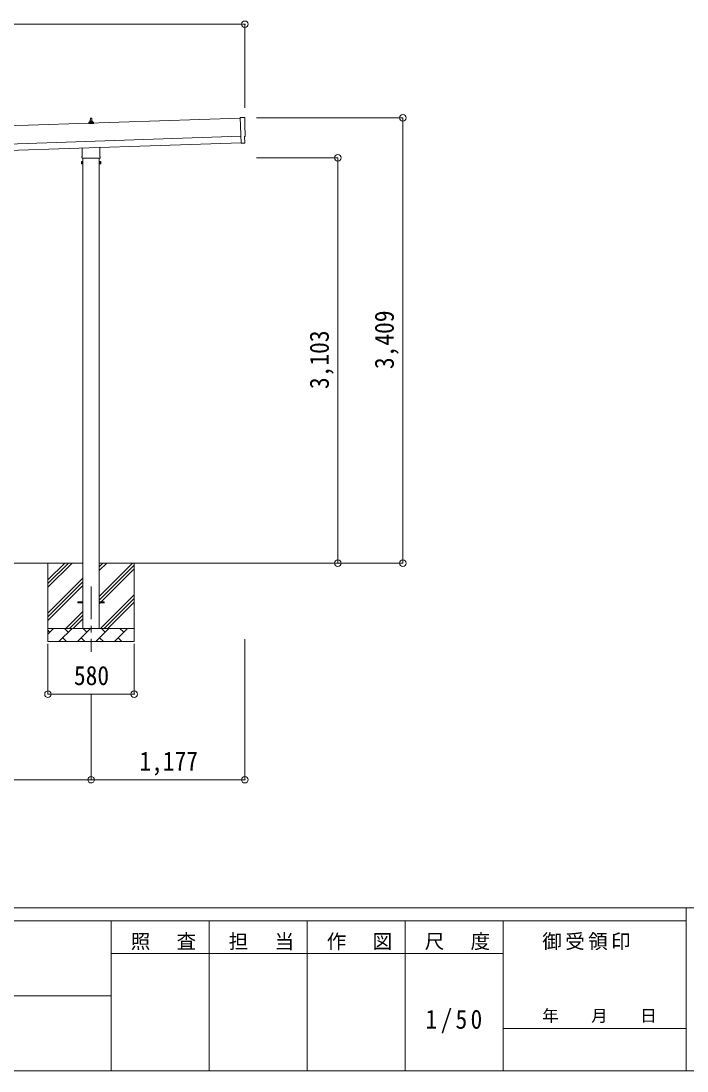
# Model space of a CAD drawing. Units: millimetres at full size, sheet at 1:50. Extents: x -14053 to 14053, y -9700 to 9700.
# Drawn here: x 3812 to 8910, y -9700 to -1661 of the extents above; entities that cross this region are included whole.
import ezdxf
from ezdxf.enums import TextEntityAlignment as Align

# ---------------------------------------------------------------- set-up
doc = ezdxf.new("R2010")
doc.units = ezdxf.units.MM
doc.header["$LTSCALE"] = 50
doc.header["$PDMODE"] = 32
doc.header["$PDSIZE"] = 50
doc.linetypes.add('CHAIN1', pattern=[8, 5, -1, 1, -1])
for name, color, linetype, lineweight in [('0-0_0', 7, 'Continuous', 9), ('0-1_Defpoints', 4, 'Continuous', 9), ('0-4_OTH_LINE', 7, 'CHAIN1', 9), ('0-6_PARTS1', 6, 'Continuous', 9), ('0-F', 6, 'Continuous', 9), ('F-0', 7, 'Continuous', 9)]:
    doc.layers.add(name, color=color, linetype=linetype, lineweight=lineweight)
doc.styles.add('ＭＳ ゴシック', font='')
doc.styles.get('ＭＳ ゴシック').set_extended_font_data('MS Gothic')

msp = doc.modelspace()

# ---------------------------------------------------------------- linework, layer by layer
at = {"layer": '0-0_0'}
for p, q in [((4286.05, -5811.95), (1311.05, -5811.95)), ((4018.55, -5811.95), (4018.55, -6411.95)), ((4018.55, -5997), (4203.6, -5811.95)), ((4018.55, -5968.72), (4175.31, -5811.95)), ((4018.55, -5940.43), (4147.03, -5811.95)), ((5693.64, -5811.95), (4411.05, -5811.95)), ((4411.05, -6067.05), (4666.14, -5811.95)), ((4411.05, -5869.06), (4468.15, -5811.95)), ((4411.05, -5840.77), (4439.87, -5811.95)), ((4411.05, -6095.33), (4678.55, -5827.83)), ((4411.05, -6123.62), (4678.55, -5856.12)), ((4678.55, -5811.95), (4678.55, -6411.95)), ((4018.55, -6194.99), (4286.05, -5927.49)), ((4018.55, -6223.27), (4286.05, -5955.77)), ((4018.55, -6251.56), (4286.05, -5984.06)), ((4420.7, -6311.95), (4678.55, -6054.11)), ((4448.99, -6311.95), (4678.55, -6082.39)), ((4156.14, -6311.95), (4286.05, -6182.05)), ((4477.27, -6311.95), (4678.55, -6110.68)), ((4184.43, -6311.95), (4286.05, -6210.33)), ((4212.71, -6311.95), (4286.05, -6238.62)), ((4018.55, -6311.95), (4678.55, -6311.95)), ((4018.55, -6354.84), (4061.44, -6311.95)), ((4032.89, -6340.5), (4018.55, -6326.16)), ((4102.86, -6411.95), (4202.86, -6311.95)), ((4174.31, -6340.5), (4145.75, -6311.95)), ((4244.28, -6411.95), (4344.28, -6311.95)), ((4315.73, -6340.5), (4287.18, -6311.95)), ((4385.7, -6411.95), (4485.7, -6311.95)), ((4457.15, -6340.5), (4428.6, -6311.95)), ((4527.12, -6411.95), (4627.12, -6311.95)), ((4598.57, -6340.5), (4570.02, -6311.95)), ((4675.26, -6311.95), (4678.55, -6308.67)), ((4678.55, -6411.95), (4018.55, -6411.95)), ((4131.41, -6383.4), (4159.97, -6411.95)), ((4272.84, -6383.4), (4301.39, -6411.95)), ((4414.26, -6383.4), (4442.81, -6411.95)), ((4555.68, -6383.4), (4584.23, -6411.95))]:
    msp.add_line(p, q, dxfattribs=at)
at = {"layer": '0-1_Defpoints'}
for p, q in [((5489.91, -2403.87), (106.9, -2583.3)), ((4342.55, -2429.35), (4343.27, -2405.83)), ((4344.27, -2404.85), (4352.82, -2404.85)), ((4353.82, -2405.83), (4354.55, -2429.35)), ((4330.3, -2444.85), (4330.3, -2437.14)), ((4366.8, -2444.85), (4330.3, -2444.85)), ((4330.68, -2436.35), (4366.41, -2436.35)), ((4331.06, -2436.17), (4337.78, -2434.54)), ((4338.16, -2434.35), (4358.93, -2434.35)), ((4338.55, -2433.57), (4338.55, -2429.35)), ((4339.55, -2429.35), (4357.55, -2429.35)), ((4358.55, -2433.57), (4358.55, -2429.35)), ((4366.03, -2436.17), (4359.31, -2434.54)), ((4366.8, -2444.85), (4366.8, -2437.14)), ((111.56, -2723.22), (5494.58, -2543.79)), ((113.23, -2773.2), (5496.24, -2593.76)), ((4280.25, -2698.84), (4280.25, -2634.3)), ((4416.85, -2629.74), (4416.85, -2698.84)), ((5496.33, -2596.53), (5496.37, -2597.53)), ((5515.99, -2596.88), (5522.89, -2596.28)), ((4278.55, -2707.62), (4278.55, -2702.12)), ((4416.48, -2711.12), (4280.61, -2711.12)), ((4286.05, -2711.12), (4286.05, -6311.95)), ((4411.05, -6311.95), (4411.05, -2711.12)), ((4418.55, -2702.12), (4418.55, -2707.62)), ((4274.55, -2737.12), (4275.31, -2735.8)), ((4274.55, -2737.12), (4274.55, -2754.12)), ((4274.55, -2754.12), (4275.31, -2755.43)), ((4281.55, -2740.71), (4275.31, -2740.71)), ((4281.55, -2750.52), (4275.31, -2750.52)), ((4281.55, -2755.43), (4275.31, -2755.43)), ((4284.05, -2754.82), (4281.55, -2754.82)), ((4413.05, -2754.82), (4415.55, -2754.82)), ((4415.55, -2740.71), (4421.79, -2740.71)), ((4415.55, -2750.52), (4421.79, -2750.52)), ((4415.55, -2755.43), (4421.79, -2755.43)), ((4422.55, -2737.12), (4421.79, -2735.8)), ((4422.55, -2754.12), (4421.79, -2755.43)), ((4422.55, -2737.12), (4422.55, -2754.12)), ((4248.55, -6107.45), (4286.05, -6107.45)), ((4248.55, -6116.45), (4248.55, -6107.45)), ((4248.55, -6107.45), (4286.05, -6107.45)), ((4248.55, -6116.45), (4248.55, -6107.45)), ((4411.05, -6107.45), (4448.55, -6107.45)), ((4411.05, -6107.45), (4448.55, -6107.45)), ((4448.55, -6116.45), (4448.55, -6107.45)), ((4448.55, -6116.45), (4448.55, -6107.45)), ((4248.55, -6116.45), (4286.05, -6116.45)), ((4248.55, -6116.45), (4286.05, -6116.45)), ((4411.05, -6116.45), (4448.55, -6116.45)), ((4411.05, -6116.45), (4448.55, -6116.45))]:
    msp.add_line(p, q, dxfattribs=at)
for points in [[(5521.35, -2399.38), (5489.74, -2398.78), (5496.33, -2596.53)], [(5525.63, -2593.2), (5524.06, -2546.2), (5524.66, -2546.18)], [(5515.24, -2596.63), (5514.55, -2596.02), (5496.37, -2597.53)], [(4281.55, -2755.43), (4281.55, -2735.8), (4275.31, -2735.8)], [(4281.55, -2754.82), (4281.55, -2736.42), (4284.05, -2736.42)], [(4415.55, -2754.82), (4415.55, -2736.42), (4413.05, -2736.42)], [(4415.55, -2755.43), (4415.55, -2735.8), (4421.79, -2735.8)]]:
    msp.add_lwpolyline(points, dxfattribs=at)
for points in [[(4284.05, -2756.12), (4284.05, -2735.12), (4286.05, -2735.12), (4286.05, -2756.12)], [(4413.05, -2756.12), (4413.05, -2735.12), (4411.05, -2735.12), (4411.05, -2756.12)]]:
    msp.add_lwpolyline(points, close=True, dxfattribs=at)
for centre, radius, start, end in [((4344.27, -2405.85), 1, 90, 178.60509), ((4352.82, -2405.85), 1, 1.39491, 90), ((4331.3, -2437.14), 1, 103.62699, 180), ((4337.55, -2433.57), 1, 283.62699, 0), ((4342.63, -2429.99), 4.13, 90, 171.17633), ((4339.55, -2430.35), 1, 90, 180), ((4351.88, -2429.35), 4.83, 133.60282, 180), ((4345.21, -2429.35), 4.83, 0, 46.39718), ((4354.46, -2429.99), 4.13, 8.82367, 90), ((4357.55, -2430.35), 1, 0, 90), ((4359.55, -2433.57), 1, 180, 256.37301), ((4365.8, -2437.14), 1, 0, 76.37301), ((4282.55, -2702.12), 4, 125.09963, 180), ((4282.55, -2707.62), 4, 180, 194.47751), ((4282.55, -2707.62), 4, 194.47751, 241.04498), ((4414.55, -2707.62), 4, 298.95502, 345.52249), ((4414.55, -2702.12), 4, 0, 54.90037), ((4414.55, -2707.62), 4, 345.52249, 0), ((4278.89, -2738.26), 4.34, 145.61575, 214.38425), ((4290.79, -2745.62), 16.24, 162.41205, 197.58795), ((4278.89, -2752.98), 4.34, 145.61575, 214.38425), ((4418.2, -2738.26), 4.34, 325.61575, 34.38425), ((4406.31, -2745.62), 16.24, 342.41205, 17.58795), ((4418.2, -2752.98), 4.34, 325.61575, 34.38425)]:
    msp.add_arc(centre, radius, start, end, dxfattribs=at)
for centre, major_axis, ratio, start_param, end_param in [((5521.29, -2402.38), (3, 0.1), 0.99863, 6.2683889, 7.8016218), ((10286.85, -2314), (-4760.73, -158.69), 0.99863, 6.2683889, 6.2976778), ((5524.52, -2541.78), (4.4, 0.15), 0.99863, 4.712389, 6.2976778), ((5515.9, -2595.88), (0.75, -0.666), 0.9974, 4.712389, 5.5252311), ((5522.63, -2593.29), (2.25, -2), 0.9974, 5.5252311, 7.0411395)]:
    msp.add_ellipse(centre, major_axis=major_axis, ratio=ratio, start_param=start_param, end_param=end_param, dxfattribs=at)
at = {"layer": '0-4_OTH_LINE'}
msp.add_line((4348.55, -5991.95), (4348.55, -6491.95), dxfattribs=at)
at = {"layer": '0-6_PARTS1'}
for p, q in [((5525.56, -1686.22), (5525.56, -2326.02)), ((6734.55, -2402.97), (5615.97, -2402.97)), ((6237.06, -2708.92), (5615.97, -2708.92)), ((6237.06, -5811.95), (5615.97, -5811.95)), ((6734.55, -5811.95), (5615.97, -5811.95)), ((4018.55, -6814.25), (4018.55, -6430.68)), ((4678.55, -6814.25), (4678.55, -6430.68)), ((5525.56, -7469.78), (5525.56, -6394.41)), ((4018.55, -6814.25), (4678.55, -6814.25)), ((4348.55, -7469.78), (4348.55, -6814.25))]:
    msp.add_line(p, q, dxfattribs=at)
for p in [(5525.56, -1686.22), (6734.55, -2402.97), (6237.06, -2708.92), (6237.06, -5811.95), (6734.55, -5811.95), (4018.55, -6814.25), (4678.55, -6814.25), (4348.55, -7469.78), (5525.56, -7469.78)]:
    msp.add_point(p, dxfattribs=at)
at = {"layer": '0-F'}
for p, q in [((75.6, -1686.22), (5525.56, -1686.22)), ((6734.55, -5811.95), (6734.55, -2402.97)), ((6237.06, -5811.95), (6237.06, -2708.92)), ((1248.55, -7469.78), (4348.55, -7469.78)), ((4348.55, -7469.78), (5525.56, -7469.78))]:
    msp.add_line(p, q, dxfattribs=at)
at = {"layer": 'F-0', "color": 5, "lineweight": 5}
for p, q in [((-14053.43, -8450), (13346.57, -8450)), ((8901.98, -8450), (8901.98, -9700)), ((-14053.43, -8550), (8901.98, -8550)), ((4501.97, -8550), (4501.97, -9700)), ((5251.97, -8550), (5251.97, -9700)), ((6001.97, -8550), (6001.97, -9700)), ((6751.97, -8550), (6751.97, -9700)), ((7501.97, -8550), (7501.97, -9700)), ((4501.97, -8800), (7501.97, -8800)), ((-5748.03, -9125), (4501.97, -9125)), ((7501.97, -9375), (8901.98, -9375)), ((-14053.43, -9700), (13346.57, -9700))]:
    msp.add_line(p, q, dxfattribs=at)

# ---------------------------------------------------------------- texts
at = {"layer": '0-6_PARTS1', "color": 7, "style": 'ＭＳ ゴシック', "width": 0.9}
for s, p in [('3,409', (6709.55, -4326.21)), ('3,103', (6212.06, -4479.18))]:
    msp.add_text(s, height=146.6, rotation=90, dxfattribs=at).set_placement(p, align=Align.BOTTOM_LEFT)
for s, p in [('580', (4217.3, -6789.25)), ('1,177', (4718.3, -7444.78))]:
    msp.add_text(s, height=146.6, dxfattribs=at).set_placement(p, align=Align.BOTTOM_LEFT)
at = {"layer": 'F-0', "style": 'ＭＳ ゴシック'}
msp.add_text('年\u3000\u3000月\u3000\u3000日', height=91.64, dxfattribs=at).set_placement((7801.98, -9350), align=Align.BOTTOM_LEFT)
at = {"layer": 'F-0', "attachment_point": 7, "style": 'ＭＳ ゴシック'}
for s, insert, char_height in [('\\T1.17;照\u3000査', (4651.98, -8775), 110), ('\\T1.17;担\u3000当', (5401.98, -8775), 110), ('\\T1.17;作\u3000図', (6151.97, -8775), 110), ('\\T1.17;尺\u3000度', (6901.98, -8775), 110), ('\\T1.17;御受領印', (7801.97, -8775), 110), ('\\T1.28;\\W0.9;1/50', (6908.22, -9412.5), 146.6)]:
    msp.add_mtext(s, dxfattribs=dict(at, insert=insert, char_height=char_height))

doc.saveas('drawing.dxf')
